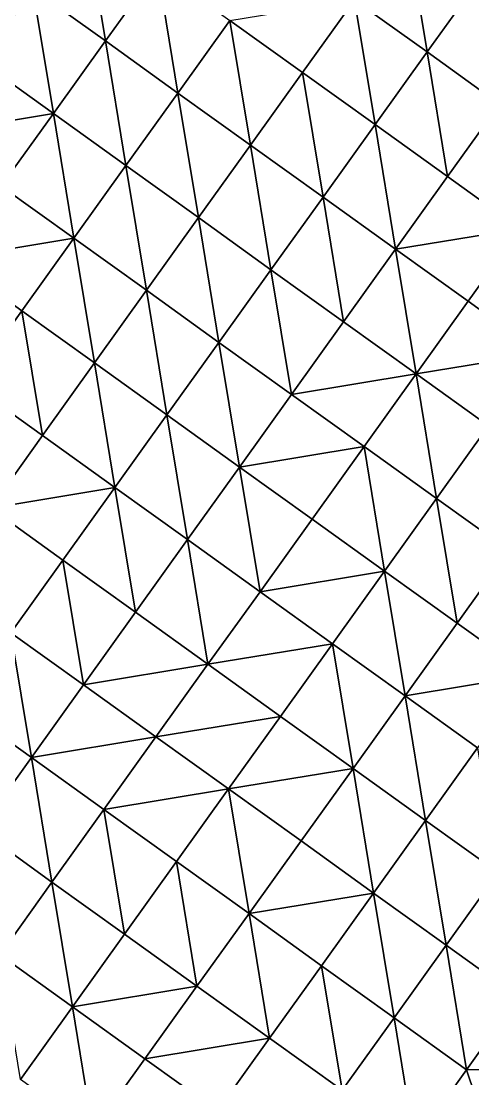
# Model space of a CAD drawing. Extents: x 452550 to 453808, y 451368 to 453069.
# Drawn here: x 452937.3 to 452987.9, y 452526.1 to 452644.5 of the extents above; entities that cross this region are included whole.
import ezdxf

# ---------------------------------------------------------------- set-up
doc = ezdxf.new("R2010")
doc.units = 0
doc.header["$LTSCALE"] = 0.35
doc.header["$MEASUREMENT"] = 0
doc.layers.add('Default', color=42, linetype='Continuous', lineweight=25)

msp = doc.modelspace()

# ---------------------------------------------------------------- linework, layer by layer
at = {"layer": 'Default', "color": 8, "linetype": 'Continuous', "lineweight": 25}
for points in [[(452946.77, 452642.3, 14.11), (452938.64, 452648.13, 14.14), (452944.47, 452656.25, 14.07)], [(452952.6, 452650.42, 14.07), (452946.77, 452642.3, 14.11), (452944.47, 452656.25, 14.07)], [(452982.8, 452641.07, 14.04), (452974.68, 452646.89, 14.04), (452980.51, 452655.02, 14.01)], [(452988.63, 452649.19, 14.02), (452982.8, 452641.07, 14.04), (452980.51, 452655.02, 14.01)], [(452938.64, 452648.13, 14.14), (452932.82, 452640, 14.18), (452930.52, 452653.95, 14.15)], [(452954.9, 452636.47, 14.12), (452946.77, 452642.3, 14.11), (452952.6, 452650.42, 14.07)], [(452960.72, 452644.6, 14.1), (452954.9, 452636.47, 14.12), (452952.6, 452650.42, 14.07)], [(452990.93, 452635.24, 14.07), (452982.8, 452641.07, 14.04), (452988.63, 452649.19, 14.02)], [(452940.94, 452634.17, 14.11), (452932.82, 452640, 14.18), (452938.64, 452648.13, 14.14)], [(452946.77, 452642.3, 14.11), (452940.94, 452634.17, 14.11), (452938.64, 452648.13, 14.14)], [(452968.85, 452638.77, 14.06), (452960.72, 452644.6, 14.1), (452974.68, 452646.89, 14.04)], [(452976.98, 452632.94, 14.04), (452968.85, 452638.77, 14.06), (452974.68, 452646.89, 14.04)], [(452982.8, 452641.07, 14.04), (452976.98, 452632.94, 14.04), (452974.68, 452646.89, 14.04)], [(452963.02, 452630.64, 14.08), (452954.9, 452636.47, 14.12), (452960.72, 452644.6, 14.1)], [(452968.85, 452638.77, 14.06), (452963.02, 452630.64, 14.08), (452960.72, 452644.6, 14.1)], [(452949.07, 452628.34, 14.12), (452940.94, 452634.17, 14.11), (452946.77, 452642.3, 14.11)], [(452954.9, 452636.47, 14.12), (452949.07, 452628.34, 14.12), (452946.77, 452642.3, 14.11)], [(452985.1, 452627.11, 14.05), (452976.98, 452632.94, 14.04), (452982.8, 452641.07, 14.04)], [(452990.93, 452635.24, 14.07), (452985.1, 452627.11, 14.05), (452982.8, 452641.07, 14.04)], [(452940.94, 452634.17, 14.11), (452926.99, 452631.87, 14.2), (452932.82, 452640, 14.18)], [(452971.15, 452624.81, 14.04), (452963.02, 452630.64, 14.08), (452968.85, 452638.77, 14.06)], [(452976.98, 452632.94, 14.04), (452971.15, 452624.81, 14.04), (452968.85, 452638.77, 14.06)], [(452957.19, 452622.52, 14.11), (452949.07, 452628.34, 14.12), (452954.9, 452636.47, 14.12)], [(452963.02, 452630.64, 14.08), (452957.19, 452622.52, 14.11), (452954.9, 452636.47, 14.12)], [(452993.23, 452621.28, 14.07), (452985.1, 452627.11, 14.05), (452990.93, 452635.24, 14.07)], [(452935.11, 452626.05, 14.13), (452926.99, 452631.87, 14.2), (452940.94, 452634.17, 14.11)], [(452943.24, 452620.22, 14.13), (452935.11, 452626.05, 14.13), (452940.94, 452634.17, 14.11)], [(452949.07, 452628.34, 14.12), (452943.24, 452620.22, 14.13), (452940.94, 452634.17, 14.11)], [(452979.27, 452618.99, 14.05), (452971.15, 452624.81, 14.04), (452976.98, 452632.94, 14.04)], [(452985.1, 452627.11, 14.05), (452979.27, 452618.99, 14.05), (452976.98, 452632.94, 14.04)], [(452965.32, 452616.69, 14.06), (452957.19, 452622.52, 14.11), (452963.02, 452630.64, 14.08)], [(452971.15, 452624.81, 14.04), (452965.32, 452616.69, 14.06), (452963.02, 452630.64, 14.08)], [(452951.37, 452614.39, 14.13), (452943.24, 452620.22, 14.13), (452949.07, 452628.34, 14.12)], [(452957.19, 452622.52, 14.11), (452951.37, 452614.39, 14.13), (452949.07, 452628.34, 14.12)], [(452993.23, 452621.28, 14.07), (452979.27, 452618.99, 14.05), (452985.1, 452627.11, 14.05)], [(452943.24, 452620.22, 14.13), (452929.29, 452617.92, 14.18), (452935.11, 452626.05, 14.13)], [(452973.45, 452610.86, 14.06), (452965.32, 452616.69, 14.06), (452971.15, 452624.81, 14.04)], [(452979.27, 452618.99, 14.05), (452973.45, 452610.86, 14.06), (452971.15, 452624.81, 14.04)], [(452959.49, 452608.56, 14.09), (452951.37, 452614.39, 14.13), (452957.19, 452622.52, 14.11)], [(452965.32, 452616.69, 14.06), (452959.49, 452608.56, 14.09), (452957.19, 452622.52, 14.11)], [(452987.4, 452613.16, 14.07), (452979.27, 452618.99, 14.05), (452993.23, 452621.28, 14.07)], [(452995.53, 452607.33, 14.02), (452987.4, 452613.16, 14.07), (452993.23, 452621.28, 14.07)], [(452937.41, 452612.09, 14.14), (452929.29, 452617.92, 14.18), (452943.24, 452620.22, 14.13)], [(452945.54, 452606.26, 14.15), (452937.41, 452612.09, 14.14), (452943.24, 452620.22, 14.13)], [(452951.37, 452614.39, 14.13), (452945.54, 452606.26, 14.15), (452943.24, 452620.22, 14.13)], [(452981.57, 452605.03, 14.09), (452973.45, 452610.86, 14.06), (452979.27, 452618.99, 14.05)], [(452987.4, 452613.16, 14.07), (452981.57, 452605.03, 14.09), (452979.27, 452618.99, 14.05)], [(452937.41, 452612.09, 14.14), (452931.58, 452603.97, 14.14), (452929.29, 452617.92, 14.18)], [(452967.62, 452602.73, 14.08), (452959.49, 452608.56, 14.09), (452965.32, 452616.69, 14.06)], [(452973.45, 452610.86, 14.06), (452967.62, 452602.73, 14.08), (452965.32, 452616.69, 14.06)], [(452953.66, 452600.44, 14.14), (452945.54, 452606.26, 14.15), (452951.37, 452614.39, 14.13)], [(452959.49, 452608.56, 14.09), (452953.66, 452600.44, 14.14), (452951.37, 452614.39, 14.13)], [(452995.53, 452607.33, 14.02), (452981.57, 452605.03, 14.09), (452987.4, 452613.16, 14.07)], [(452939.71, 452598.14, 14.18), (452931.58, 452603.97, 14.14), (452937.41, 452612.09, 14.14)], [(452945.54, 452606.26, 14.15), (452939.71, 452598.14, 14.18), (452937.41, 452612.09, 14.14)], [(452981.57, 452605.03, 14.09), (452967.62, 452602.73, 14.08), (452973.45, 452610.86, 14.06)], [(452961.79, 452594.61, 14.12), (452953.66, 452600.44, 14.14), (452959.49, 452608.56, 14.09)], [(452967.62, 452602.73, 14.08), (452961.79, 452594.61, 14.12), (452959.49, 452608.56, 14.09)], [(452989.7, 452599.2, 14.06), (452981.57, 452605.03, 14.09), (452995.53, 452607.33, 14.02)], [(452947.84, 452592.31, 14.17), (452939.71, 452598.14, 14.18), (452945.54, 452606.26, 14.15)], [(452953.66, 452600.44, 14.14), (452947.84, 452592.31, 14.17), (452945.54, 452606.26, 14.15)], [(452975.75, 452596.91, 14.09), (452967.62, 452602.73, 14.08), (452981.57, 452605.03, 14.09)], [(452983.87, 452591.08, 14.07), (452975.75, 452596.91, 14.09), (452981.57, 452605.03, 14.09)], [(452989.7, 452599.2, 14.06), (452983.87, 452591.08, 14.07), (452981.57, 452605.03, 14.09)], [(452939.71, 452598.14, 14.18), (452933.88, 452590.01, 14.17), (452931.58, 452603.97, 14.14)], [(452975.75, 452596.91, 14.09), (452961.79, 452594.61, 14.12), (452967.62, 452602.73, 14.08)], [(452955.96, 452586.48, 14.14), (452947.84, 452592.31, 14.17), (452953.66, 452600.44, 14.14)], [(452961.79, 452594.61, 14.12), (452955.96, 452586.48, 14.14), (452953.66, 452600.44, 14.14)], [(452947.84, 452592.31, 14.17), (452933.88, 452590.01, 14.17), (452939.71, 452598.14, 14.18)], [(452992, 452585.25, 14.06), (452983.87, 452591.08, 14.07), (452989.7, 452599.2, 14.06)], [(452969.92, 452588.78, 14.15), (452961.79, 452594.61, 14.12), (452975.75, 452596.91, 14.09)], [(452978.04, 452582.95, 14.11), (452969.92, 452588.78, 14.15), (452975.75, 452596.91, 14.09)], [(452983.87, 452591.08, 14.07), (452978.04, 452582.95, 14.11), (452975.75, 452596.91, 14.09)], [(452964.09, 452580.65, 14.17), (452955.96, 452586.48, 14.14), (452961.79, 452594.61, 14.12)], [(452969.92, 452588.78, 14.15), (452964.09, 452580.65, 14.17), (452961.79, 452594.61, 14.12)], [(452942.01, 452584.18, 14.19), (452933.88, 452590.01, 14.17), (452947.84, 452592.31, 14.17)], [(452950.14, 452578.36, 14.17), (452942.01, 452584.18, 14.19), (452947.84, 452592.31, 14.17)], [(452955.96, 452586.48, 14.14), (452950.14, 452578.36, 14.17), (452947.84, 452592.31, 14.17)], [(452986.17, 452577.12, 14.09), (452978.04, 452582.95, 14.11), (452983.87, 452591.08, 14.07)], [(452992, 452585.25, 14.06), (452986.17, 452577.12, 14.09), (452983.87, 452591.08, 14.07)], [(452942.01, 452584.18, 14.19), (452936.18, 452576.06, 14.2), (452933.88, 452590.01, 14.17)], [(452978.04, 452582.95, 14.11), (452964.09, 452580.65, 14.17), (452969.92, 452588.78, 14.15)], [(452958.26, 452572.53, 14.2), (452950.14, 452578.36, 14.17), (452955.96, 452586.48, 14.14)], [(452964.09, 452580.65, 14.17), (452958.26, 452572.53, 14.2), (452955.96, 452586.48, 14.14)], [(452994.3, 452571.3, 14.13), (452986.17, 452577.12, 14.09), (452992, 452585.25, 14.06)], [(452944.31, 452570.23, 14.18), (452936.18, 452576.06, 14.2), (452942.01, 452584.18, 14.19)], [(452950.14, 452578.36, 14.17), (452944.31, 452570.23, 14.18), (452942.01, 452584.18, 14.19)], [(452972.22, 452574.83, 14.13), (452964.09, 452580.65, 14.17), (452978.04, 452582.95, 14.11)], [(452980.34, 452569, 14.09), (452972.22, 452574.83, 14.13), (452978.04, 452582.95, 14.11)], [(452986.17, 452577.12, 14.09), (452980.34, 452569, 14.09), (452978.04, 452582.95, 14.11)], [(452972.22, 452574.83, 14.13), (452958.26, 452572.53, 14.2), (452964.09, 452580.65, 14.17)], [(452958.26, 452572.53, 14.2), (452944.31, 452570.23, 14.18), (452950.14, 452578.36, 14.17)], [(452994.3, 452571.3, 14.13), (452980.34, 452569, 14.09), (452986.17, 452577.12, 14.09)], [(452938.48, 452562.1, 14.19), (452930.35, 452567.93, 14.21), (452936.18, 452576.06, 14.2)], [(452944.31, 452570.23, 14.18), (452938.48, 452562.1, 14.19), (452936.18, 452576.06, 14.2)], [(452966.39, 452566.7, 14.16), (452958.26, 452572.53, 14.2), (452972.22, 452574.83, 14.13)], [(452974.51, 452560.87, 14.13), (452966.39, 452566.7, 14.16), (452972.22, 452574.83, 14.13)], [(452980.34, 452569, 14.09), (452974.51, 452560.87, 14.13), (452972.22, 452574.83, 14.13)], [(452952.43, 452564.4, 14.21), (452944.31, 452570.23, 14.18), (452958.26, 452572.53, 14.2)], [(452966.39, 452566.7, 14.16), (452952.43, 452564.4, 14.21), (452958.26, 452572.53, 14.2)], [(452988.47, 452563.17, 14.14), (452980.34, 452569, 14.09), (452994.3, 452571.3, 14.13)], [(452952.43, 452564.4, 14.21), (452938.48, 452562.1, 14.19), (452944.31, 452570.23, 14.18)], [(452982.64, 452555.04, 14.2), (452974.51, 452560.87, 14.13), (452980.34, 452569, 14.09)], [(452988.47, 452563.17, 14.14), (452982.64, 452555.04, 14.2), (452980.34, 452569, 14.09)], [(452938.48, 452562.1, 14.19), (452932.65, 452553.98, 14.2), (452930.35, 452567.93, 14.21)], [(452960.56, 452558.57, 14.18), (452952.43, 452564.4, 14.21), (452966.39, 452566.7, 14.16)], [(452974.51, 452560.87, 14.13), (452960.56, 452558.57, 14.18), (452966.39, 452566.7, 14.16)], [(452946.61, 452556.28, 14.22), (452938.48, 452562.1, 14.19), (452952.43, 452564.4, 14.21)], [(452960.56, 452558.57, 14.18), (452946.61, 452556.28, 14.22), (452952.43, 452564.4, 14.21)], [(452990.77, 452549.22, 14.17), (452982.64, 452555.04, 14.2), (452988.47, 452563.17, 14.14)], [(452940.78, 452548.15, 14.22), (452932.65, 452553.98, 14.2), (452938.48, 452562.1, 14.19)], [(452946.61, 452556.28, 14.22), (452940.78, 452548.15, 14.22), (452938.48, 452562.1, 14.19)], [(452968.69, 452552.75, 14.15), (452960.56, 452558.57, 14.18), (452974.51, 452560.87, 14.13)], [(452976.81, 452546.92, 14.19), (452968.69, 452552.75, 14.15), (452974.51, 452560.87, 14.13)], [(452982.64, 452555.04, 14.2), (452976.81, 452546.92, 14.19), (452974.51, 452560.87, 14.13)], [(452954.73, 452550.45, 14.19), (452946.61, 452556.28, 14.22), (452960.56, 452558.57, 14.18)], [(452962.86, 452544.62, 14.14), (452954.73, 452550.45, 14.19), (452960.56, 452558.57, 14.18)], [(452968.69, 452552.75, 14.15), (452962.86, 452544.62, 14.14), (452960.56, 452558.57, 14.18)], [(452948.9, 452542.32, 14.15), (452940.78, 452548.15, 14.22), (452946.61, 452556.28, 14.22)], [(452954.73, 452550.45, 14.19), (452948.9, 452542.32, 14.15), (452946.61, 452556.28, 14.22)], [(452984.94, 452541.09, 14.19), (452976.81, 452546.92, 14.19), (452982.64, 452555.04, 14.2)], [(452990.77, 452549.22, 14.17), (452984.94, 452541.09, 14.19), (452982.64, 452555.04, 14.2)], [(452940.78, 452548.15, 14.22), (452934.95, 452540.02, 14.21), (452932.65, 452553.98, 14.2)], [(452976.81, 452546.92, 14.19), (452962.86, 452544.62, 14.14), (452968.69, 452552.75, 14.15)], [(452957.03, 452536.49, 14.14), (452948.9, 452542.32, 14.15), (452954.73, 452550.45, 14.19)], [(452962.86, 452544.62, 14.14), (452957.03, 452536.49, 14.14), (452954.73, 452550.45, 14.19)], [(452993.06, 452535.26, 14.11), (452984.94, 452541.09, 14.19), (452990.77, 452549.22, 14.17)], [(452943.08, 452534.19, 14.15), (452934.95, 452540.02, 14.21), (452940.78, 452548.15, 14.22)], [(452948.9, 452542.32, 14.15), (452943.08, 452534.19, 14.15), (452940.78, 452548.15, 14.22)], [(452970.98, 452538.79, 14.18), (452962.86, 452544.62, 14.14), (452976.81, 452546.92, 14.19)], [(452979.11, 452532.96, 14.17), (452970.98, 452538.79, 14.18), (452976.81, 452546.92, 14.19)], [(452984.94, 452541.09, 14.19), (452979.11, 452532.96, 14.17), (452976.81, 452546.92, 14.19)], [(452965.16, 452530.67, 14.14), (452957.03, 452536.49, 14.14), (452962.86, 452544.62, 14.14)], [(452970.98, 452538.79, 14.18), (452965.16, 452530.67, 14.14), (452962.86, 452544.62, 14.14)], [(452957.03, 452536.49, 14.14), (452943.08, 452534.19, 14.15), (452948.9, 452542.32, 14.15)], [(452987.24, 452527.14, 14.13), (452979.11, 452532.96, 14.17), (452984.94, 452541.09, 14.19)], [(452993.06, 452535.26, 14.11), (452987.24, 452527.14, 14.13), (452984.94, 452541.09, 14.19)], [(452943.08, 452534.19, 14.15), (452937.25, 452526.07, 14.18), (452934.95, 452540.02, 14.21)], [(452973.28, 452524.84, 14.12), (452965.16, 452530.67, 14.14), (452970.98, 452538.79, 14.18)], [(452979.11, 452532.96, 14.17), (452973.28, 452524.84, 14.12), (452970.98, 452538.79, 14.18)], [(452951.2, 452528.37, 14.14), (452943.08, 452534.19, 14.15), (452957.03, 452536.49, 14.14)], [(452965.16, 452530.67, 14.14), (452951.2, 452528.37, 14.14), (452957.03, 452536.49, 14.14)], [(452945.37, 452520.24, 14.2), (452937.25, 452526.07, 14.18), (452943.08, 452534.19, 14.15)], [(452951.2, 452528.37, 14.14), (452945.37, 452520.24, 14.2), (452943.08, 452534.19, 14.15)], [(452987.24, 452527.14, 14.13), (452993.06, 452535.26, 14.11), (452999.33, 452527.2, 14.16)], [(452981.41, 452519.01, 14.08), (452973.28, 452524.84, 14.12), (452979.11, 452532.96, 14.17)], [(452987.24, 452527.14, 14.13), (452981.41, 452519.01, 14.08), (452979.11, 452532.96, 14.17)], [(452959.33, 452522.54, 14.18), (452951.2, 452528.37, 14.14), (452965.16, 452530.67, 14.14)], [(452973.28, 452524.84, 14.12), (452959.33, 452522.54, 14.18), (452965.16, 452530.67, 14.14)], [(452959.33, 452522.54, 14.18), (452945.37, 452520.24, 14.2), (452951.2, 452528.37, 14.14)], [(452981.41, 452519.01, 14.08), (452987.24, 452527.14, 14.13), (452991.02, 452515.85, 14.19)], [(452991.02, 452515.85, 14.19), (452987.24, 452527.14, 14.13), (452999.33, 452527.2, 14.16)]]:
    msp.add_3dface(points, dxfattribs=at)

doc.saveas('drawing.dxf')
